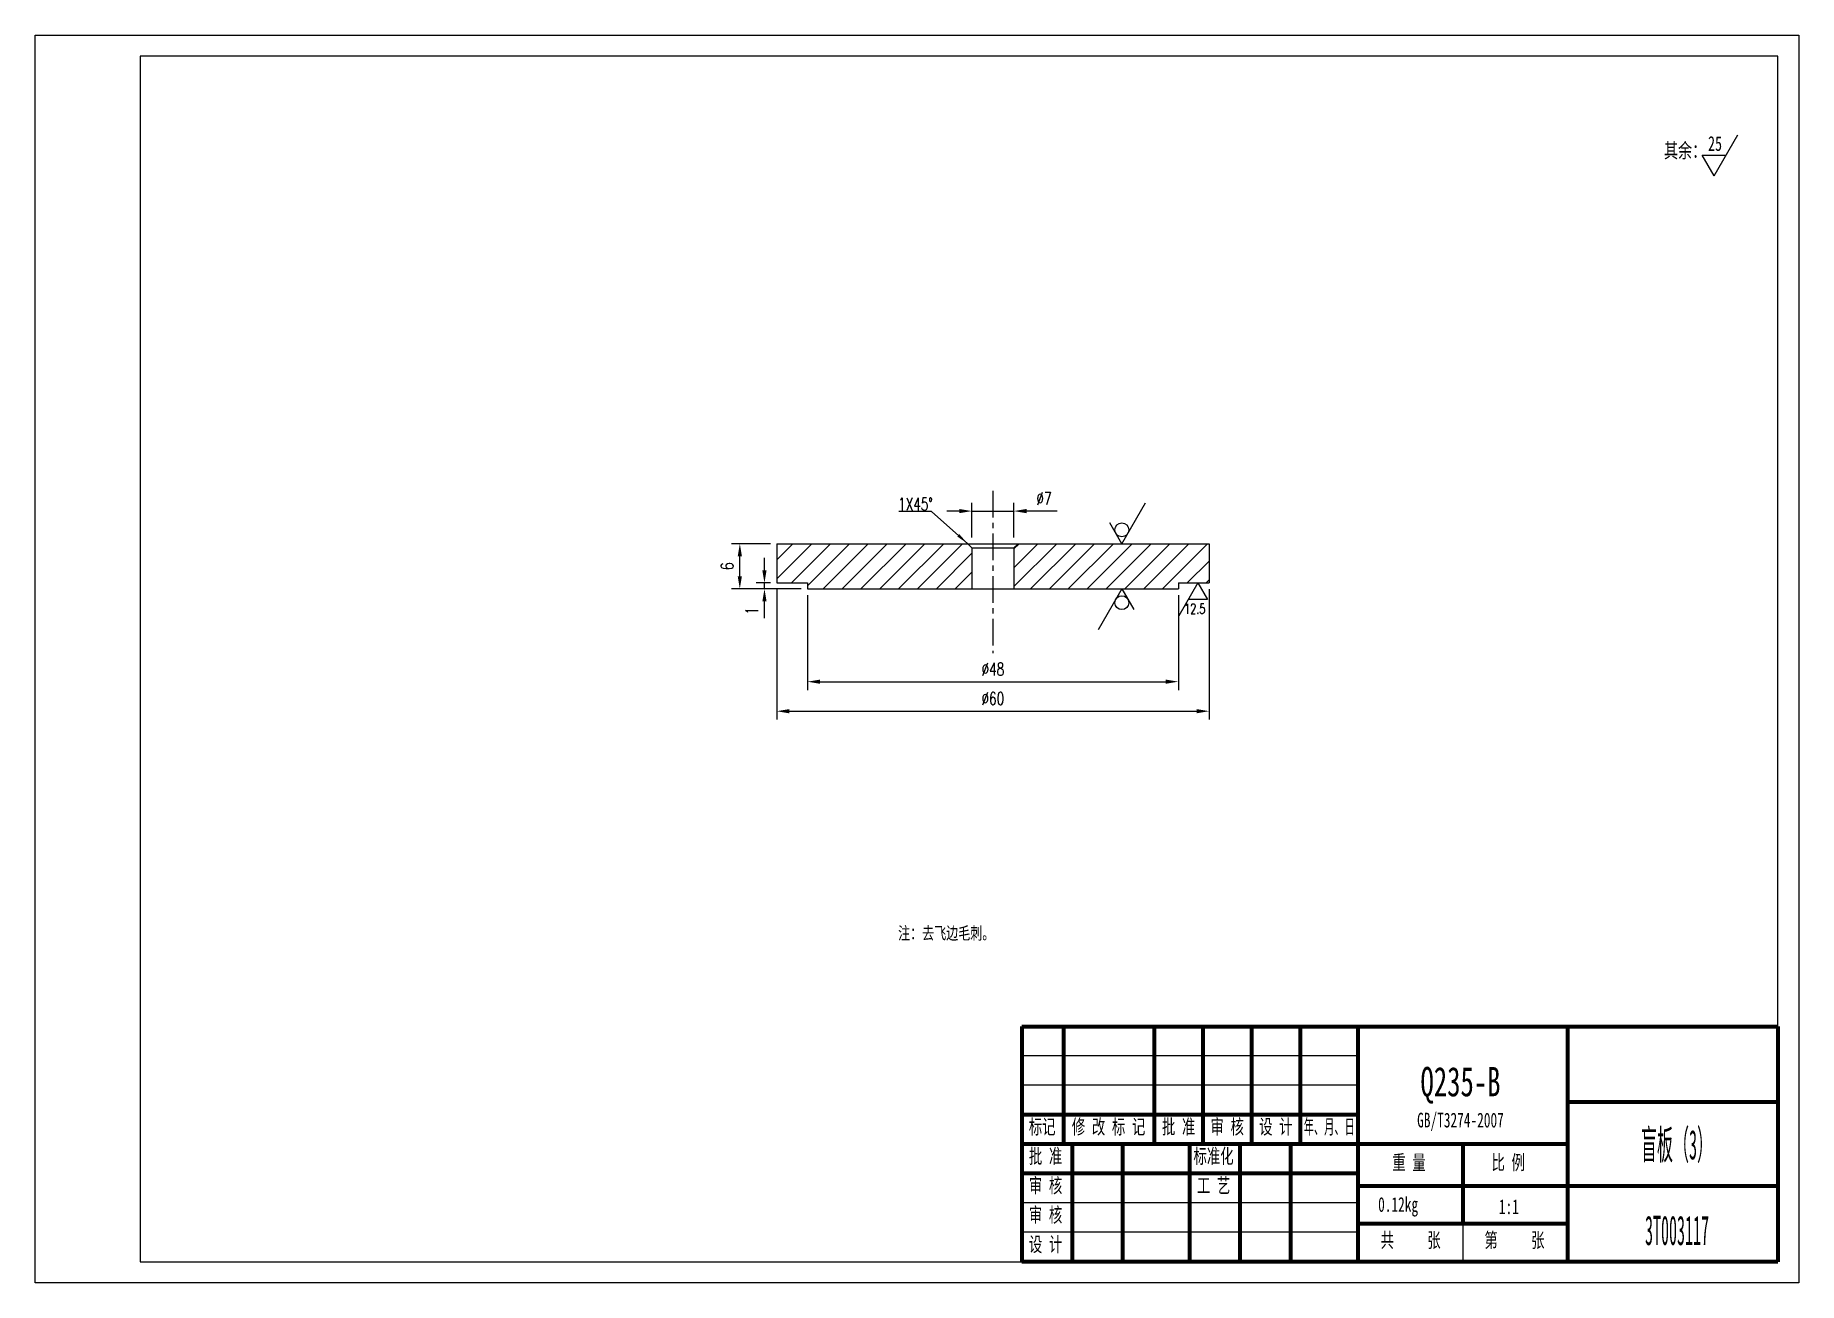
# Model space of a CAD drawing. Header units: millimetres. Extents: x 0 to 420, y 0 to 297.
import ezdxf

# ---------------------------------------------------------------- set-up
doc = ezdxf.new("R2010")
doc.units = ezdxf.units.MM
for name, pattern in [('CENTER', [50.8, 31.75, -6.35, 6.35, -6.35]), ('EB_DASH', [6, 3, -3]), ('EB_DASHDOT', [39, 30, -3, 3, -3])]:
    doc.linetypes.add(name, pattern=pattern)
for name, color, linetype, lineweight in [('中心线', 1, 'CENTER', 9), ('尺寸线', 4, 'Continuous', 9), ('标注线', 4, 'Continuous', 5), ('点划线', 1, 'EB_DASHDOT', 5), ('粗线', 7, 'Continuous', 15), ('虚线', 2, 'EB_DASH', 5)]:
    doc.layers.add(name, color=color, linetype=linetype, lineweight=lineweight)
doc.layers.add('边框', color=7, linetype='Continuous', lineweight=18, plot=False)
doc.styles.get("Standard").update_dxf_attribs({"font": 'romans.shx', "width": 0.7})
doc.styles.add('TextStyle1', font='', dxfattribs={"width": 0.510669})
doc.styles.add('UserTxtStyle4', font='', dxfattribs={"width": 0.667})
doc.styles.add('机械', font='', dxfattribs={"width": 0.4})
doc.styles.add('标准', font='', dxfattribs={"width": 0.667})
doc.styles.get('TextStyle1').set_extended_font_data('宋体')
doc.styles.get('UserTxtStyle4').set_extended_font_data('宋体')
doc.styles.get('机械').set_extended_font_data('宋体')
doc.styles.get('标准').set_extended_font_data('宋体')
doc.dimstyles.new('标准', dxfattribs={"dimtxt": 3, "dimasz": 3, "dimexe": 2, "dimexo": 1.5, "dimgap": 1.5, "dimtad": 1, "dimdec": 1, "dimzin": 12, "dimdsep": 46, "dimtxsty": 'Standard', "dimcen": 0, "dimdle": 6, "dimclrd": 256, "dimclre": 256, "dimclrt": 256, "dimadec": 1, "dimazin": 3, "dimtfac": 1, "dimtdec": 1, "dimtmove": 0, "dimatfit": 0, "dimfxl": 0, "dimtolj": 1, "dimarcsym": 0})

# ---------------------------------------------------------------- blocks, each defined once
blk = doc.blocks.new('*X41')
at = {"layer": '尺寸线', "linetype": 'ByBlock'}
for points in [[(176.58, 136.07), (179.58, 135.57), (179.58, 136.57)], [(279.58, 136.07), (276.58, 135.57), (276.58, 136.57)]]:
    blk.add_hatch(color=256, dxfattribs=at).paths.add_polyline_path(points, flags=0)
for p, q in [((176.58, 165.1), (176.58, 134.07)), ((279.58, 165.12), (279.58, 134.07))]:
    blk.add_line(p, q, dxfattribs=at)
at = {"layer": '尺寸线', "linetype": 'ByBlock', "lineweight": -2}
blk.add_line((179.58, 136.07), (276.58, 136.07), dxfattribs=at)
at = {"layer": '尺寸线', "linetype": 'ByBlock', "insert": (228.07, 139.07), "char_height": 3, "width": 9.3, "attachment_point": 5}
blk.add_mtext('%%C60', dxfattribs=at)
blk = doc.blocks.new('*X42')
at = {"layer": '尺寸线', "linetype": 'ByBlock'}
for points in [[(167.8, 175.95), (168.3, 172.95), (167.3, 172.95)], [(167.8, 165.22), (168.3, 168.22), (167.3, 168.22)]]:
    blk.add_hatch(color=256, dxfattribs=at).paths.add_polyline_path(points, flags=0)
for p, q in [((175.08, 175.95), (165.8, 175.95)), ((182.41, 165.22), (165.8, 165.22))]:
    blk.add_line(p, q, dxfattribs=at)
at = {"layer": '尺寸线', "linetype": 'ByBlock', "lineweight": -2}
blk.add_line((167.8, 168.22), (167.8, 172.95), dxfattribs=at)
at = {"layer": '尺寸线', "linetype": 'ByBlock', "insert": (164.8, 170.58), "char_height": 3, "width": 6, "attachment_point": 5, "rotation": 90}
blk.add_mtext('6', dxfattribs=at)
blk = doc.blocks.new('*X43')
at = {"layer": '尺寸线', "linetype": 'ByBlock'}
for points in [[(183.91, 143.1), (186.91, 142.6), (186.91, 143.6)], [(272.25, 143.1), (269.25, 142.6), (269.25, 143.6)]]:
    blk.add_hatch(color=256, dxfattribs=at).paths.add_polyline_path(points, flags=0)
for p, q in [((183.91, 163.72), (183.91, 141.1)), ((272.25, 163.72), (272.25, 141.1))]:
    blk.add_line(p, q, dxfattribs=at)
at = {"layer": '尺寸线', "linetype": 'ByBlock', "lineweight": -2}
blk.add_line((186.91, 143.1), (269.25, 143.1), dxfattribs=at)
at = {"layer": '尺寸线', "linetype": 'ByBlock', "insert": (228.08, 146.1), "char_height": 3, "width": 9.3, "attachment_point": 5}
blk.add_mtext('%%C48', dxfattribs=at)
blk = doc.blocks.new('*X44')
at = {"layer": '尺寸线', "linetype": 'ByBlock'}
for points in [[(173.67, 166.6), (174.17, 169.6), (173.17, 169.6)], [(173.67, 165.22), (174.17, 162.22), (173.17, 162.22)]]:
    blk.add_hatch(color=256, dxfattribs=at).paths.add_polyline_path(points, flags=0)
at = {"layer": '尺寸线', "linetype": 'ByBlock', "lineweight": -2}
for p, q in [((173.67, 169.6), (173.67, 172.6)), ((173.67, 165.22), (173.67, 166.6)), ((183.91, 165.22), (183.91, 165.22)), ((173.67, 158.19), (173.67, 162.22))]:
    blk.add_line(p, q, dxfattribs=at)
at = {"layer": '尺寸线', "linetype": 'ByBlock'}
for p, q in [((175.08, 166.6), (171.67, 166.6)), ((182.41, 165.22), (171.67, 165.22))]:
    blk.add_line(p, q, dxfattribs=at)
at = {"layer": '尺寸线', "linetype": 'ByBlock', "insert": (170.67, 159.94), "char_height": 3, "width": 6, "attachment_point": 5, "rotation": 90}
blk.add_mtext('1', dxfattribs=at)
blk = doc.blocks.new('*X45')
at = {"layer": '尺寸线', "linetype": 'ByBlock'}
for points in [[(223.08, 183.72), (220.08, 183.22), (220.08, 184.22)], [(233.08, 183.72), (236.08, 183.22), (236.08, 184.22)]]:
    blk.add_hatch(color=256, dxfattribs=at).paths.add_polyline_path(points, flags=0)
for p, q in [((223.08, 177.45), (223.08, 185.72)), ((233.08, 177.45), (233.08, 185.72))]:
    blk.add_line(p, q, dxfattribs=at)
at = {"layer": '尺寸线', "linetype": 'ByBlock', "lineweight": -2}
for p, q in [((220.08, 183.72), (217.08, 183.72)), ((223.08, 183.72), (233.08, 183.72)), ((243.38, 183.72), (236.08, 183.72)), ((223.08, 175.95), (223.08, 175.95))]:
    blk.add_line(p, q, dxfattribs=at)
at = {"layer": '尺寸线', "linetype": 'ByBlock', "insert": (240.23, 186.72), "char_height": 3, "width": 6.3, "attachment_point": 5}
blk.add_mtext('%%C7', dxfattribs=at)
blk = doc.blocks.new('*X46')
at = {"layer": '尺寸线', "linetype": 'Continuous'}
blk.add_hatch(color=256, dxfattribs=at).paths.add_polyline_path([(222.08, 175.95), (219.59, 177.66), (220.08, 178.22)], flags=0)
for p, q in [((213.42, 183.61), (205.7, 183.61)), ((222.08, 175.95), (213.42, 183.61))]:
    blk.add_line(p, q, dxfattribs=at)
at = {"layer": '尺寸线'}
blk.add_line((205.7, 183.61), (205.7, 183.61), dxfattribs=at)

msp = doc.modelspace()

# ---------------------------------------------------------------- hatches: boundary and pattern name
at = {"layer": '尺寸线'}
h = msp.add_hatch(dxfattribs=at)
h.set_pattern_fill('ANSI31', color=256, style=0, pattern_type=0)
h.paths.add_polyline_path([(223.08, 165.22), (223.08, 175.95), (176.58, 175.95), (176.58, 166.6), (183.91, 166.6), (183.91, 165.22)], flags=0)
h.paths.add_polyline_path([(279.58, 166.6), (279.58, 175.95), (233.08, 175.95), (233.08, 165.22), (272.25, 165.22), (272.25, 166.6)], flags=0)

# ---------------------------------------------------------------- linework, layer by layer
at = {"layer": '中心线', "ltscale": 0.2}
msp.add_line((228.08, 188.55), (228.08, 149.92), dxfattribs=at)
at = {"layer": '尺寸线'}
msp.add_line((279.19, 162.64), (274.61, 162.64), dxfattribs=at)
for centre in [(258.79, 179.25), (258.79, 161.91)]:
    msp.add_circle(centre, 1.65, dxfattribs=at)
at = {"layer": '标注线'}
for p, q in [((399.83, 263.5), (405.47, 273.26)), ((396.97, 268.45), (402.7, 268.45)), ((399.83, 263.5), (396.97, 268.45)), ((258.79, 175.95), (264.43, 185.71)), ((258.79, 175.95), (255.93, 180.9)), ((258.79, 165.22), (253.16, 155.46)), ((258.79, 165.22), (261.65, 160.26)), ((276.9, 166.6), (272.39, 158.79)), ((276.9, 166.6), (279.19, 162.64))]:
    msp.add_line(p, q, dxfattribs=at)
at = {"layer": '点划线', "linetype": 'Continuous', "lineweight": 25}
for p, q in [((315, 54), (235, 54)), ((315, 47), (235, 47)), ((315, 19), (235, 19)), ((315, 12), (235, 12))]:
    msp.add_line(p, q, dxfattribs=at)
at = {"layer": '粗线'}
for p, q in [((415, 292), (25, 292)), ((25, 292), (25, 5)), ((415, 5), (415, 292)), ((176.58, 175.95), (279.58, 175.95)), ((176.58, 175.95), (176.58, 166.6)), ((223.08, 174.95), (222.08, 175.95)), ((223.08, 174.95), (223.08, 165.22)), ((223.08, 174.95), (233.08, 174.95)), ((233.08, 174.95), (234.08, 175.95)), ((233.08, 174.95), (233.08, 165.22)), ((279.58, 175.95), (279.58, 166.6)), ((176.58, 166.6), (183.91, 166.6)), ((183.91, 166.6), (183.91, 165.22)), ((183.91, 165.22), (272.25, 165.22)), ((272.25, 166.6), (272.25, 165.22)), ((272.25, 166.6), (279.58, 166.6)), ((25, 5), (415, 5))]:
    msp.add_line(p, q, dxfattribs=at)
at = {"layer": '粗线', "linetype": 'Continuous', "lineweight": 70}
for p, q in [((235, 61), (415, 61)), ((235, 61), (235, 5)), ((245, 33), (245, 61)), ((266.58, 33), (266.58, 61)), ((278.17, 33), (278.17, 61)), ((289.75, 33), (289.75, 61)), ((301.33, 33), (301.33, 61)), ((315, 61), (315, 5)), ((365, 5), (365, 61)), ((415, 61), (415, 5)), ((415, 43), (365, 43)), ((315, 40), (235, 40)), ((365, 33), (235, 33)), ((247, 5), (247, 33)), ((259, 5), (259, 33)), ((275, 5), (275, 33)), ((287, 5), (287, 33)), ((299, 5), (299, 33)), ((340, 33), (340, 14)), ((315, 26), (235, 26)), ((365, 23), (315, 23)), ((415, 23), (365, 23)), ((365, 14), (315, 14)), ((415, 5), (235, 5))]:
    msp.add_line(p, q, dxfattribs=at)
at = {"layer": '虚线', "linetype": 'Continuous', "lineweight": 25}
msp.add_line((340, 14), (340, 5), dxfattribs=at)
at = {"layer": '边框', "linetype": 'Continuous', "lineweight": 25}
for p, q in [((0, 0), (0, 297)), ((0, 297), (420, 297)), ((420, 297), (420, 0)), ((420, 0), (0, 0))]:
    msp.add_line(p, q, dxfattribs=at)

# ---------------------------------------------------------------- block references
at = {"layer": '尺寸线'}
msp.add_blockref('*X46', (0, 0), dxfattribs=at)

# ---------------------------------------------------------------- texts
at = {"layer": '尺寸线', "char_height": 3, "width": 60.9971, "attachment_point": 1}
for s, insert in [('1X45%%D', (205.5, 186.88)), ('注：去飞边毛刺。', (205.5, 84.74))]:
    msp.add_mtext(s, dxfattribs=dict(at, insert=insert))
at = {"layer": '标注线', "attachment_point": 1}
for s, insert, char_height, width in [('其余：', (387.92, 271.31), 3.5, 39.1474), ('{\\fSimSun|b0|i0|c119|p8;25}', (398.4, 272.98), 3.5, 5.3193), ('12.5', (273.62, 161.66), 2.4, 4.2555)]:
    msp.add_mtext(s, dxfattribs=dict(at, insert=insert, char_height=char_height, width=width))
at = {"layer": '标注线', "attachment_point": 5}
for s, insert, char_height, width, style in [('Q235-B', (339.44, 46.99), 7, 38.9602, '标准'), ('GB/T3274-2007', (339.44, 38.3), 3.5, 42.5917, '标准'), ('盲板（3）', (391.01, 32.41), 7, 41.9378, '机械'), ('0.12kg', (324.59, 18.06), 3.5, 19.4023, '标准'), ('1:1', (350.97, 18.06), 3.5, 8.5339, '标准'), ('3T003117', (391.01, 12.41), 7, 55.5718, '机械')]:
    msp.add_mtext(s, dxfattribs=dict(at, insert=insert, char_height=char_height, width=width, style=style))
at = {"layer": '粗线', "char_height": 3.5, "attachment_point": 1}
for s, insert, width, style in [('标记', (236.63, 38.9), 12.6841, 'UserTxtStyle4'), ('修 改 标 记', (246.88, 38.9), 35.9513, 'UserTxtStyle4'), ('批 准', (268.33, 38.9), 16.0562, 'UserTxtStyle4'), ('审 核', (279.91, 38.9), 15.7449, 'UserTxtStyle4'), ('设 计', (291.49, 38.9), 15.9524, 'UserTxtStyle4'), ('年、月、日', (302.1, 38.9), 24.288, 'TextStyle1'), ('批 准', (236.65, 31.9), 16.0562, 'UserTxtStyle4'), ('标准化', (275.85, 31.9), 19.3504, 'UserTxtStyle4'), ('重 量', (323.21, 30.4), 16.0562, 'UserTxtStyle4'), ('比 例', (346.84, 30.4), 15.0705, 'UserTxtStyle4'), ('审 核', (236.65, 24.9), 15.7449, 'UserTxtStyle4'), ('工 艺', (276.65, 24.9), 15.8487, 'UserTxtStyle4'), ('审 核', (236.65, 17.9), 15.7449, 'UserTxtStyle4'), ('设 计', (236.65, 10.9), 15.9524, 'UserTxtStyle4'), ('共     张', (320.41, 11.9), 29.3628, 'UserTxtStyle4'), ('第     张', (345.15, 11.9), 29.3369, 'UserTxtStyle4')]:
    msp.add_mtext(s, dxfattribs=dict(at, insert=insert, width=width, style=style))

# ---------------------------------------------------------------- dimensions: what is measured, and where the dimension line sits
at = {"layer": '尺寸线'}
for base, p1, p2, text, picture, middle in [((233.08, 183.72), (223.08, 175.95), (233.08, 175.95), '%%C7', '*X45', (240.23, 183.72)), ((279.58, 136.07), (176.58, 166.6), (279.58, 166.62), '%%C60', '*X41', (228.07, 136.07))]:
    dim = msp.add_linear_dim(base=base, p1=p1, p2=p2, text=text, dimstyle='标准', override={"dimsah": 1, "dimtzin": 0}, dxfattribs=at)
    dim.commit()
    dim.dimension.update_dxf_attribs({"geometry": picture, "text_midpoint": middle, "dimtype": 160})
dim = msp.add_linear_dim(base=(167.8, 175.95), p1=(183.91, 165.22), p2=(176.58, 175.95), angle=90, text='6', dimstyle='标准', override={"dimsah": 1, "dimtzin": 0}, dxfattribs=at)
dim.commit()
dim.dimension.update_dxf_attribs({"geometry": '*X42', "text_midpoint": (164.8, 170.58)})
dim = msp.add_linear_dim(base=(173.67, 166.6), p1=(183.91, 165.22), p2=(176.58, 166.6), angle=90, text='1', dimstyle='标准', override={"dimsah": 1, "dimtzin": 0}, dxfattribs=at)
dim.commit()
dim.dimension.update_dxf_attribs({"geometry": '*X44', "text_midpoint": (173.67, 159.94), "dimtype": 160})
dim = msp.add_linear_dim(base=(272.25, 143.1), p1=(183.91, 165.22), p2=(272.25, 165.22), text='%%C48', dimstyle='标准', override={"dimsah": 1, "dimtzin": 0}, dxfattribs=at)
dim.commit()
dim.dimension.update_dxf_attribs({"geometry": '*X43', "text_midpoint": (228.08, 146.1)})

doc.saveas('drawing.dxf')
